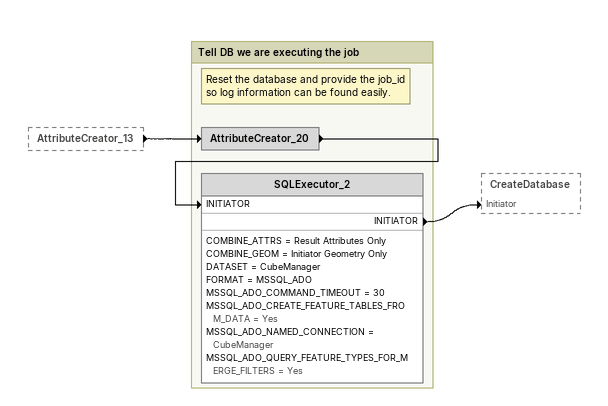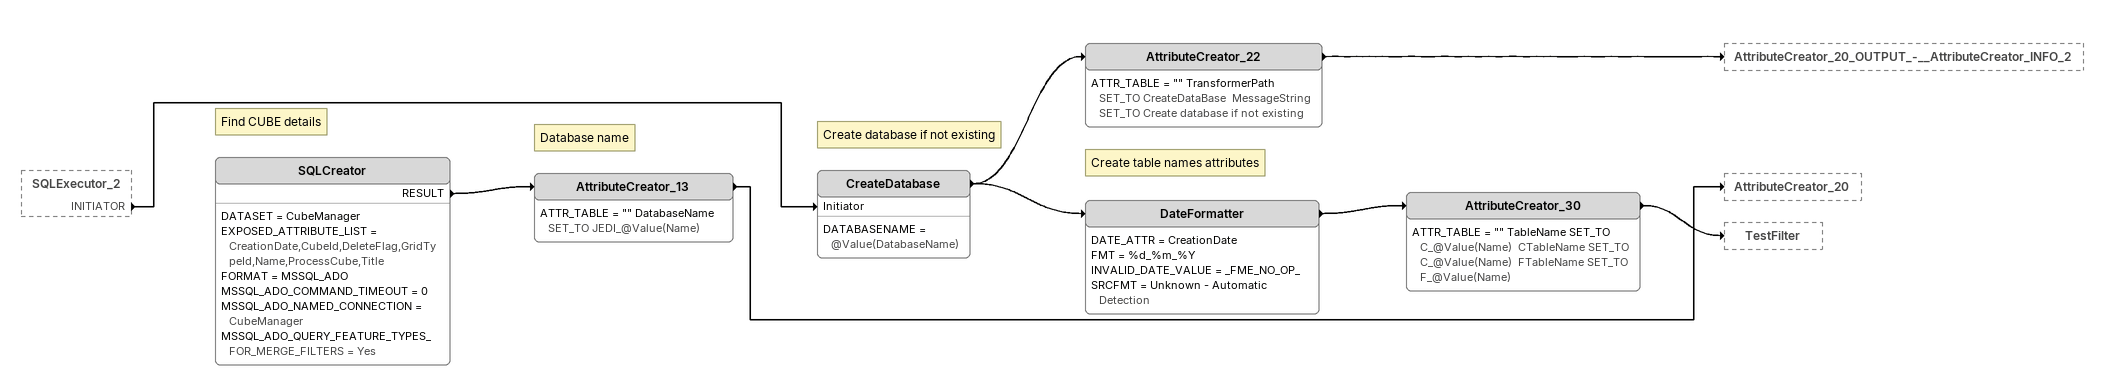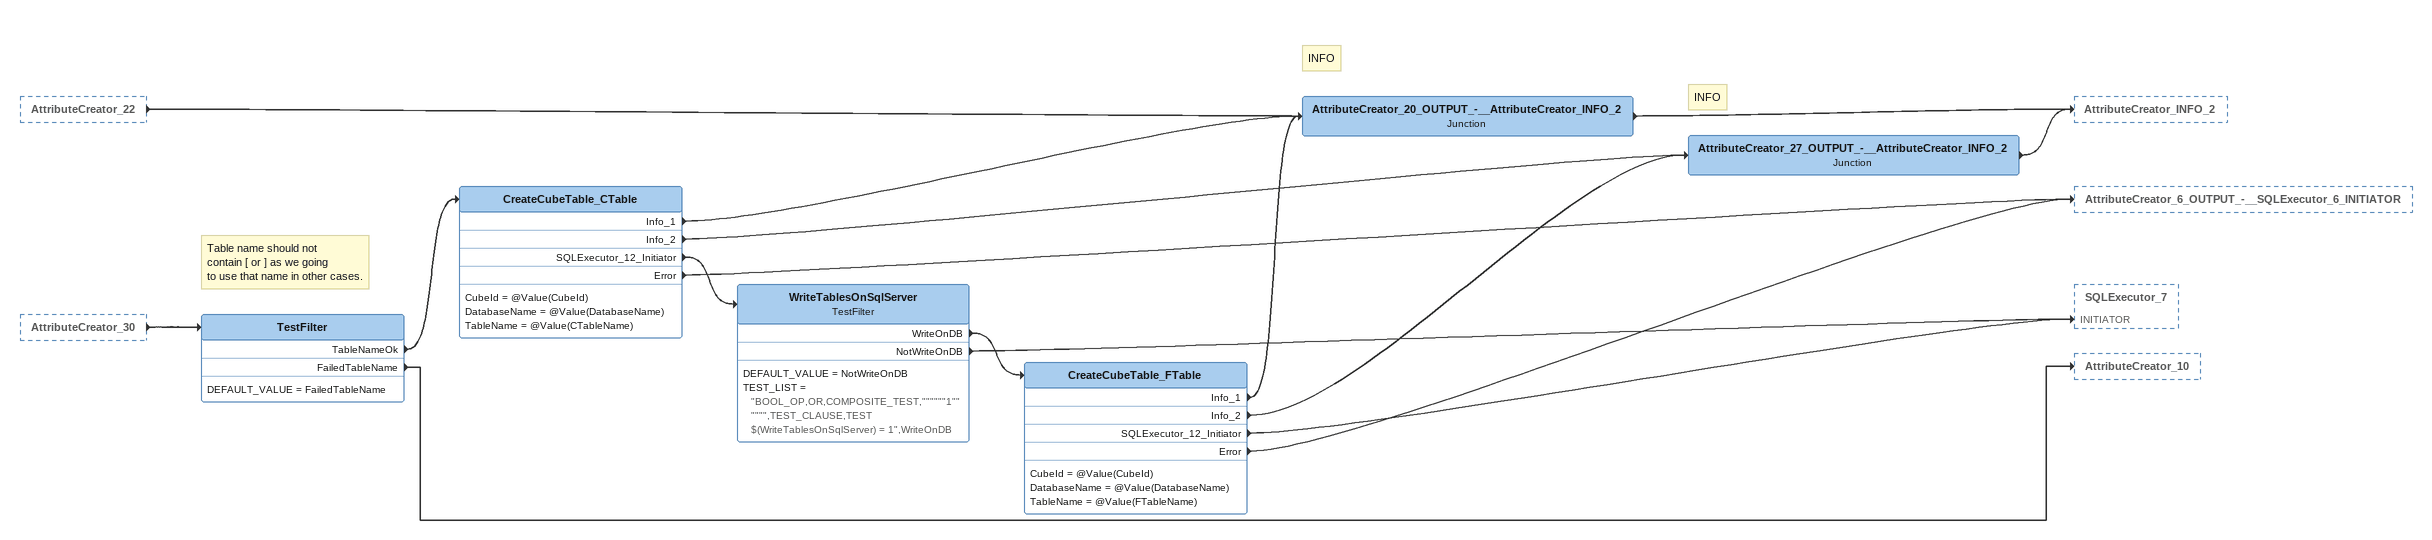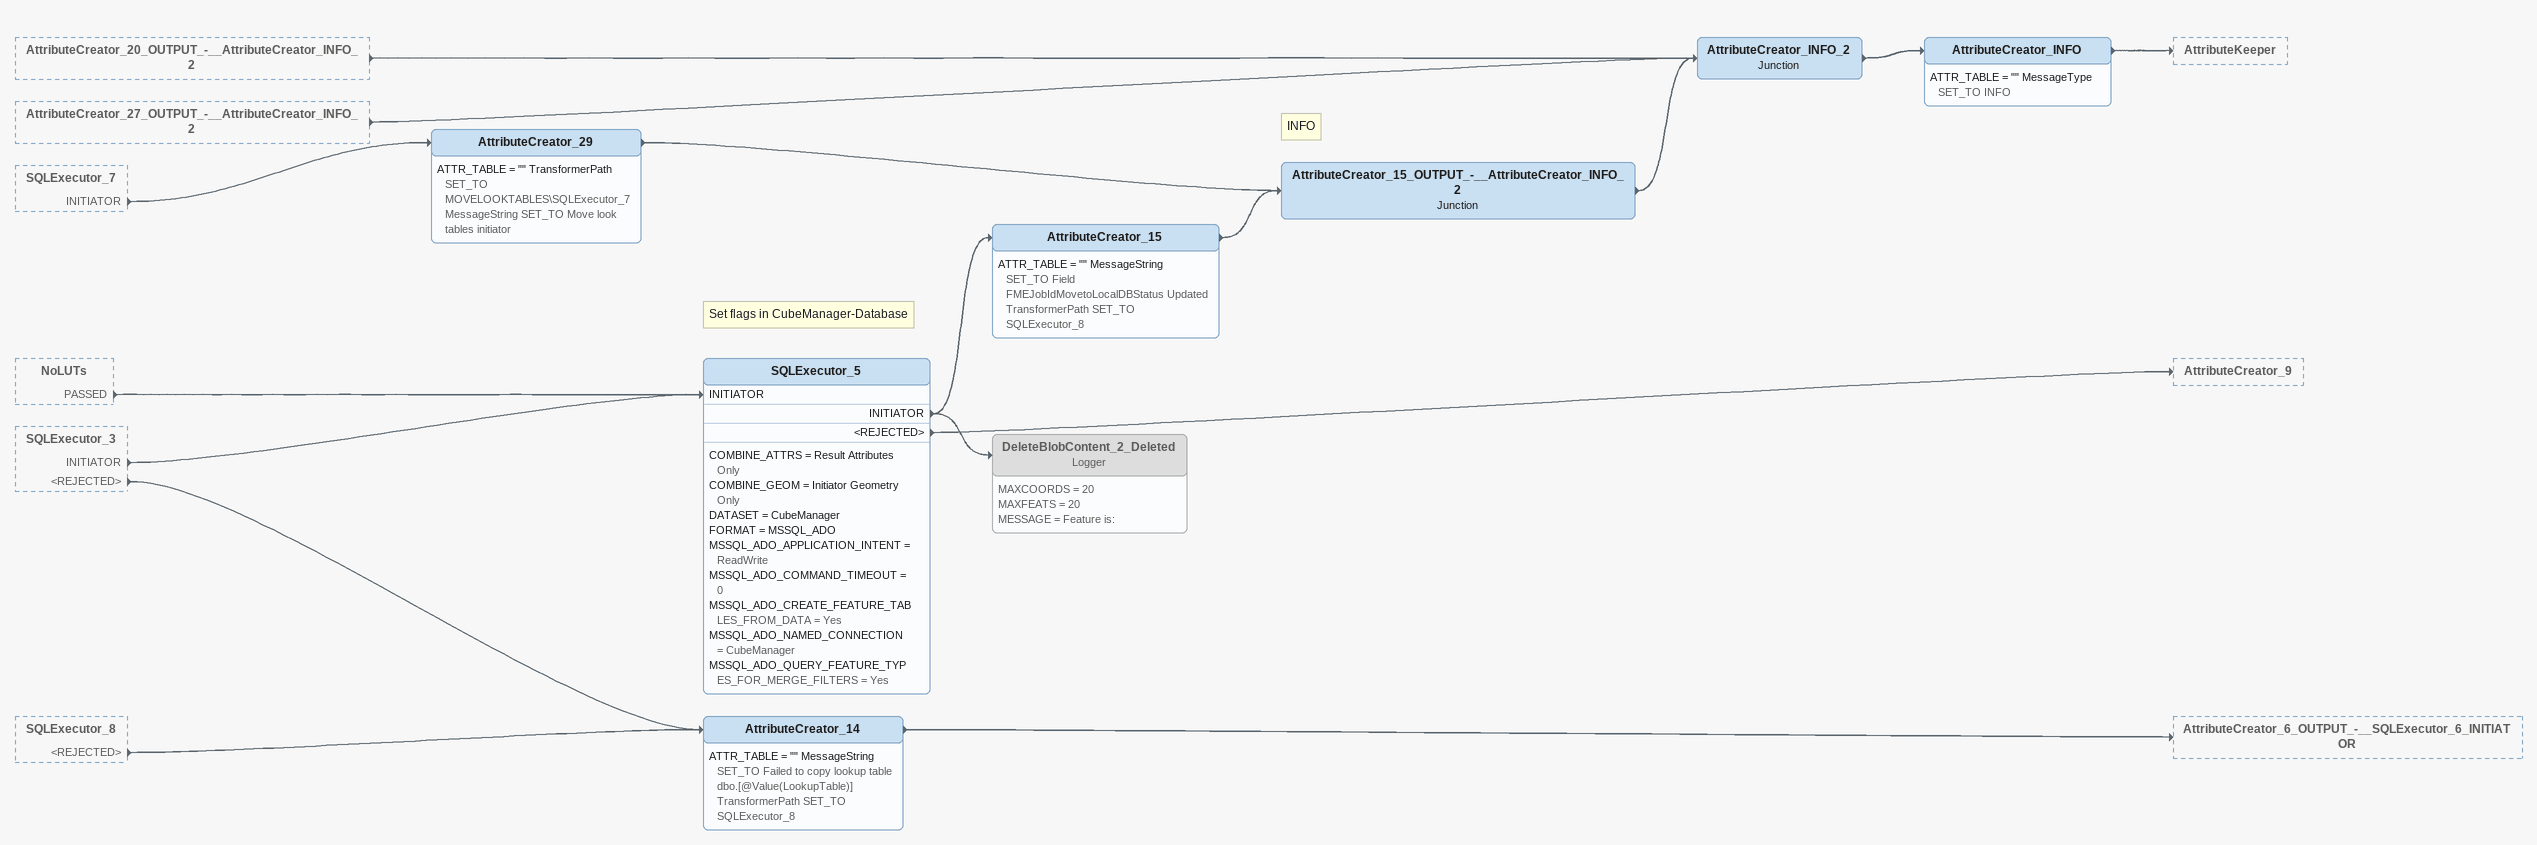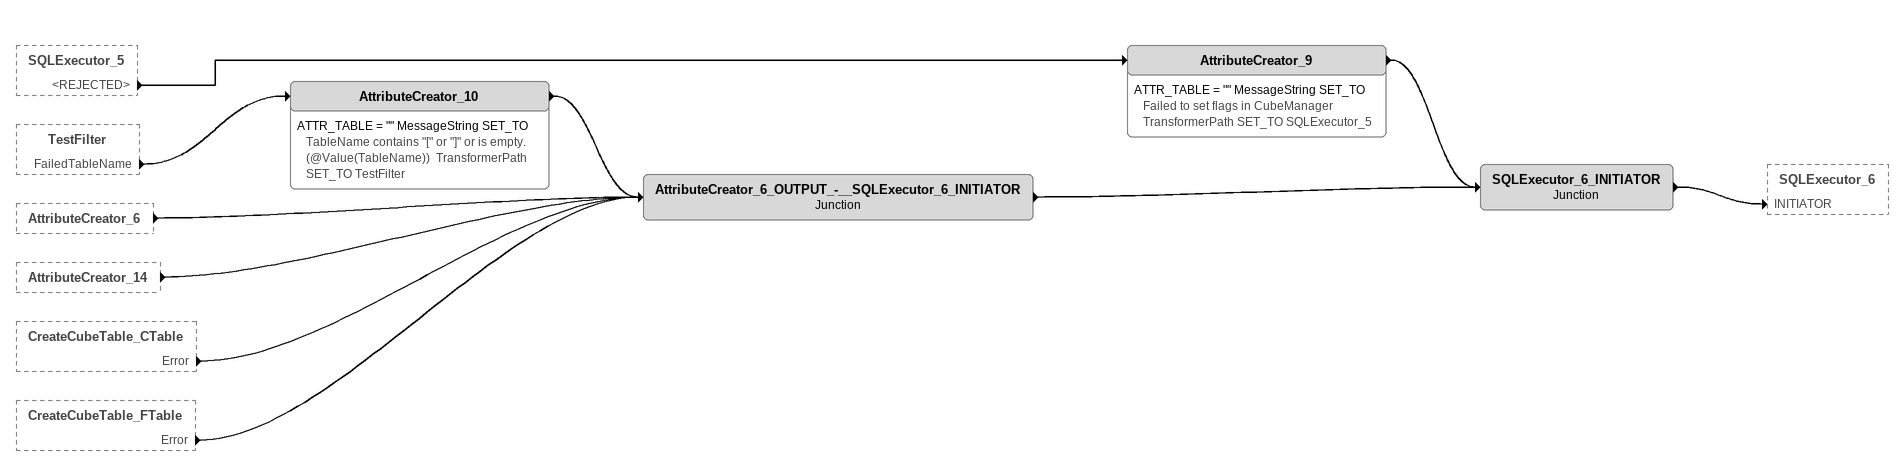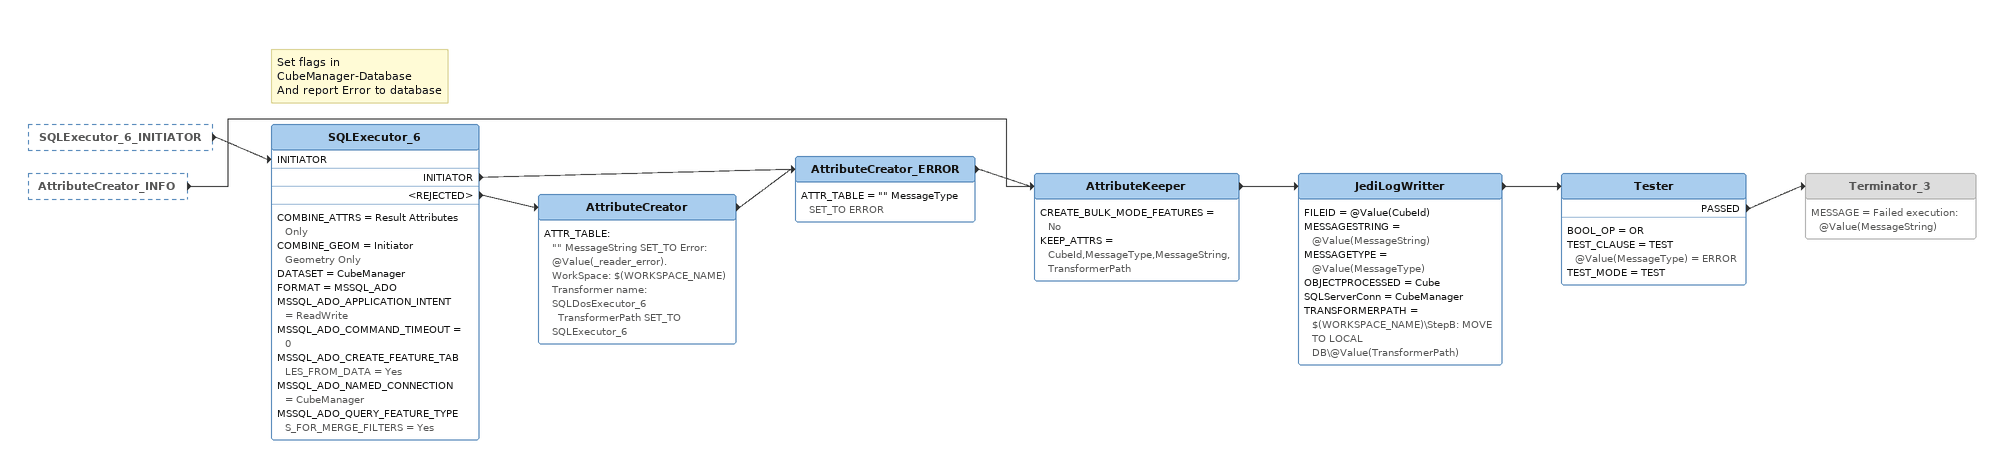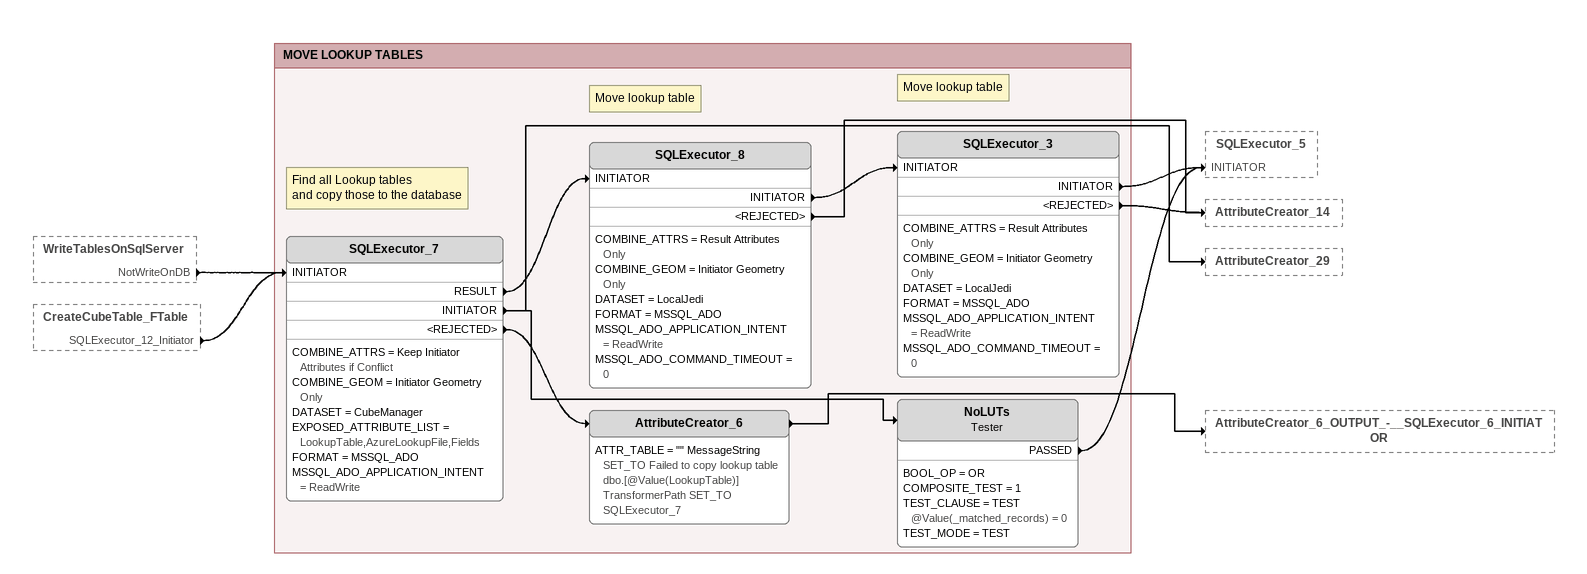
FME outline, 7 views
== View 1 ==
AttributeCreator_13 [outside]
    -> AttributeCreator_20

Bookmark: Tell DB we are executing the job
Note: Reset the database and provide the job_id so log information can be found easily.
AttributeCreator_20
    -> SQLExecutor_2 [INITIATOR]
SQLExecutor_2
    COMBINE_ATTRS = Result Attributes Only
    COMBINE_GEOM = Initiator Geometry Only
    DATASET = CubeManager
    FORMAT = MSSQL_ADO
    MSSQL_ADO_COMMAND_TIMEOUT = 30
    MSSQL_ADO_CREATE_FEATURE_TABLES_FROM_DATA = Yes
    MSSQL_ADO_NAMED_CONNECTION = CubeManager
    MSSQL_ADO_QUERY_FEATURE_TYPES_FOR_MERGE_FILTERS = Yes
    INITIATOR -> CreateDatabase [Initiator]

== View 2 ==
SQLExecutor_2 [outside]
    INITIATOR -> CreateDatabase [Initiator]
Note: Find CUBE details
SQLCreator
    DATASET = CubeManager
    EXPOSED_ATTRIBUTE_LIST = CreationDate,CubeId,DeleteFlag,GridTypeId,Name,ProcessCube,Title
    FORMAT = MSSQL_ADO
    MSSQL_ADO_COMMAND_TIMEOUT = 0
    MSSQL_ADO_NAMED_CONNECTION = CubeManager
    MSSQL_ADO_QUERY_FEATURE_TYPES_FOR_MERGE_FILTERS = Yes
    RESULT -> AttributeCreator_13
Note: Database name
AttributeCreator_13
    ATTR_TABLE = "" DatabaseName SET_TO JEDI_@Value(Name)
    -> AttributeCreator_20
Note: Create database if not existing
CreateDatabase
    DATABASENAME = @Value(DatabaseName)
    -> AttributeCreator_22
    -> DateFormatter
AttributeCreator_22
    ATTR_TABLE = "" TransformerPath SET_TO CreateDataBase  MessageString SET_TO Create database if not existing
    -> AttributeCreator_20_OUTPUT_-__AttributeCreator_INFO_2
DateFormatter
    DATE_ATTR = CreationDate
    FMT = %d_%m_%Y
    INVALID_DATE_VALUE = _FME_NO_OP_
    SRCFMT = Unknown - Automatic Detection
    -> AttributeCreator_30
Note: Create table names attributes
AttributeCreator_30
    ATTR_TABLE = "" TableName SET_TO C_@Value(Name)  CTableName SET_TO C_@Value(Name)  FTableName SET_TO F_@Value(Name)
    -> TestFilter

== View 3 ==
AttributeCreator_22 [outside]
    -> AttributeCreator_20_OUTPUT_-__AttributeCreator_INFO_2
AttributeCreator_30 [outside]
    -> TestFilter
Note: Table name should not / contain [ or ] as we going / to use that name in other cases.
TestFilter
    DEFAULT_VALUE = FailedTableName
    TableNameOk -> CreateCubeTable_CTable
    FailedTableName -> AttributeCreator_10
CreateCubeTable_CTable
    CubeId = @Value(CubeId)
    DatabaseName = @Value(DatabaseName)
    TableName = @Value(CTableName)
    Info_1 -> AttributeCreator_20_OUTPUT_-__AttributeCreator_INFO_2
    Info_2 -> AttributeCreator_27_OUTPUT_-__AttributeCreator_INFO_2
    SQLExecutor_12_Initiator -> WriteTablesOnSqlServer
    Error -> AttributeCreator_6_OUTPUT_-__SQLExecutor_6_INITIATOR
WriteTablesOnSqlServer: TestFilter
    DEFAULT_VALUE = NotWriteOnDB
    TEST_LIST = "BOOL_OP,OR,COMPOSITE_TEST,""""""1"""""",TEST_CLAUSE,TEST $(WriteTablesOnSqlServer) = 1",WriteOnDB
    WriteOnDB -> CreateCubeTable_FTable
    NotWriteOnDB -> SQLExecutor_7 [INITIATOR]
CreateCubeTable_FTable
    CubeId = @Value(CubeId)
    DatabaseName = @Value(DatabaseName)
    TableName = @Value(FTableName)
    Info_1 -> AttributeCreator_20_OUTPUT_-__AttributeCreator_INFO_2
    Info_2 -> AttributeCreator_27_OUTPUT_-__AttributeCreator_INFO_2
    SQLExecutor_12_Initiator -> SQLExecutor_7 [INITIATOR]
    Error -> AttributeCreator_6_OUTPUT_-__SQLExecutor_6_INITIATOR
Note: INFO
AttributeCreator_20_OUTPUT_-__AttributeCreator_INFO_2: Junction
    -> AttributeCreator_INFO_2
Note: INFO
AttributeCreator_27_OUTPUT_-__AttributeCreator_INFO_2: Junction
    -> AttributeCreator_INFO_2

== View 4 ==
AttributeCreator_20_OUTPUT_-__AttributeCreator_INFO_2 [outside]
    -> AttributeCreator_INFO_2
AttributeCreator_27_OUTPUT_-__AttributeCreator_INFO_2 [outside]
    -> AttributeCreator_INFO_2
SQLExecutor_7 [outside]
    INITIATOR -> AttributeCreator_29
NoLUTs [outside]
    PASSED -> SQLExecutor_5 [INITIATOR]
SQLExecutor_3 [outside]
    INITIATOR -> SQLExecutor_5 [INITIATOR]
    <REJECTED> -> AttributeCreator_14
SQLExecutor_8 [outside]
    <REJECTED> -> AttributeCreator_14
AttributeCreator_29
    ATTR_TABLE = "" TransformerPath SET_TO MOVELOOKTABLES\SQLExecutor_7  MessageString SET_TO Move look tables initiator
    -> AttributeCreator_15_OUTPUT_-__AttributeCreator_INFO_2
AttributeCreator_14
    ATTR_TABLE = "" MessageString SET_TO Failed to copy lookup table dbo.[@Value(LookupTable)]  TransformerPath SET_TO SQLExecutor_8
    -> AttributeCreator_6_OUTPUT_-__SQLExecutor_6_INITIATOR
Note: Set flags in CubeManager-Database
SQLExecutor_5
    COMBINE_ATTRS = Result Attributes Only
    COMBINE_GEOM = Initiator Geometry Only
    DATASET = CubeManager
    FORMAT = MSSQL_ADO
    MSSQL_ADO_APPLICATION_INTENT = ReadWrite
    MSSQL_ADO_COMMAND_TIMEOUT = 0
    MSSQL_ADO_CREATE_FEATURE_TABLES_FROM_DATA = Yes
    MSSQL_ADO_NAMED_CONNECTION = CubeManager
    MSSQL_ADO_QUERY_FEATURE_TYPES_FOR_MERGE_FILTERS = Yes
    INITIATOR -> DeleteBlobContent_2_Deleted
    INITIATOR -> AttributeCreator_15
    <REJECTED> -> AttributeCreator_9
AttributeCreator_15
    ATTR_TABLE = "" MessageString SET_TO Field FMEJobIdMovetoLocalDBStatus Updated  TransformerPath SET_TO SQLExecutor_8
    -> AttributeCreator_15_OUTPUT_-__AttributeCreator_INFO_2
Note: INFO
AttributeCreator_15_OUTPUT_-__AttributeCreator_INFO_2: Junction
    -> AttributeCreator_INFO_2
AttributeCreator_INFO_2: Junction
    -> AttributeCreator_INFO
AttributeCreator_INFO
    ATTR_TABLE = "" MessageType SET_TO INFO
    -> AttributeKeeper
DeleteBlobContent_2_Deleted: Logger [off]
    MAXCOORDS = 20
    MAXFEATS = 20
    MESSAGE = Feature is:

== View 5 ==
SQLExecutor_5 [outside]
    <REJECTED> -> AttributeCreator_9
TestFilter [outside]
    FailedTableName -> AttributeCreator_10
AttributeCreator_6 [outside]
    -> AttributeCreator_6_OUTPUT_-__SQLExecutor_6_INITIATOR
AttributeCreator_14 [outside]
    -> AttributeCreator_6_OUTPUT_-__SQLExecutor_6_INITIATOR
CreateCubeTable_CTable [outside]
    Error -> AttributeCreator_6_OUTPUT_-__SQLExecutor_6_INITIATOR
CreateCubeTable_FTable [outside]
    Error -> AttributeCreator_6_OUTPUT_-__SQLExecutor_6_INITIATOR
AttributeCreator_9
    ATTR_TABLE = "" MessageString SET_TO Failed to set flags in CubeManager  TransformerPath SET_TO SQLExecutor_5
    -> SQLExecutor_6_INITIATOR
AttributeCreator_10
    ATTR_TABLE = "" MessageString SET_TO TableName contains "[" or "]" or is empty. (@Value(TableName))  TransformerPath SET_TO TestFilter
    -> AttributeCreator_6_OUTPUT_-__SQLExecutor_6_INITIATOR
AttributeCreator_6_OUTPUT_-__SQLExecutor_6_INITIATOR: Junction
    -> SQLExecutor_6_INITIATOR
SQLExecutor_6_INITIATOR: Junction
    -> SQLExecutor_6 [INITIATOR]

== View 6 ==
SQLExecutor_6_INITIATOR [outside]
    -> SQLExecutor_6 [INITIATOR]
AttributeCreator_INFO [outside]
    -> AttributeKeeper
Note: Set flags in CubeManager-Database / And report Error to database
SQLExecutor_6
    COMBINE_ATTRS = Result Attributes Only
    COMBINE_GEOM = Initiator Geometry Only
    DATASET = CubeManager
    FORMAT = MSSQL_ADO
    MSSQL_ADO_APPLICATION_INTENT = ReadWrite
    MSSQL_ADO_COMMAND_TIMEOUT = 0
    MSSQL_ADO_CREATE_FEATURE_TABLES_FROM_DATA = Yes
    MSSQL_ADO_NAMED_CONNECTION = CubeManager
    MSSQL_ADO_QUERY_FEATURE_TYPES_FOR_MERGE_FILTERS = Yes
    INITIATOR -> AttributeCreator_ERROR
    <REJECTED> -> AttributeCreator
AttributeCreator
    ATTR_TABLE:
      "" MessageString SET_TO Error: @Value(_reader_error).
      WorkSpace: $(WORKSPACE_NAME)
      Transformer name:  SQLDosExecutor_6
        TransformerPath SET_TO SQLExecutor_6
    -> AttributeCreator_ERROR
AttributeCreator_ERROR
    ATTR_TABLE = "" MessageType SET_TO ERROR
    -> AttributeKeeper
AttributeKeeper
    CREATE_BULK_MODE_FEATURES = No
    KEEP_ATTRS = CubeId,MessageType,MessageString,TransformerPath
    -> JediLogWritter
JediLogWritter
    FILEID = @Value(CubeId)
    MESSAGESTRING = @Value(MessageString)
    MESSAGETYPE = @Value(MessageType)
    OBJECTPROCESSED = Cube
    SQLServerConn = CubeManager
    TRANSFORMERPATH = $(WORKSPACE_NAME)\StepB: MOVE TO LOCAL DB\@Value(TransformerPath)
    -> Tester
Tester
    BOOL_OP = OR
    TEST_CLAUSE = TEST @Value(MessageType) = ERROR
    TEST_MODE = TEST
    PASSED -> Terminator_3
Terminator_3 [off]
    MESSAGE = Failed execution: @Value(MessageString)

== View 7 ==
WriteTablesOnSqlServer [outside]
    NotWriteOnDB -> SQLExecutor_7 [INITIATOR]
CreateCubeTable_FTable [outside]
    SQLExecutor_12_Initiator -> SQLExecutor_7 [INITIATOR]

Bookmark: MOVE LOOKUP TABLES
Note: Find all Lookup tables / and copy those to the database
SQLExecutor_7
    COMBINE_ATTRS = Keep Initiator Attributes if Conflict
    COMBINE_GEOM = Initiator Geometry Only
    DATASET = CubeManager
    EXPOSED_ATTRIBUTE_LIST = LookupTable,AzureLookupFile,Fields
    FORMAT = MSSQL_ADO
    MSSQL_ADO_APPLICATION_INTENT = ReadWrite
    RESULT -> SQLExecutor_8 [INITIATOR]
    INITIATOR -> AttributeCreator_29
    INITIATOR -> NoLUTs
    <REJECTED> -> AttributeCreator_6
Note: Move lookup table
SQLExecutor_8
    COMBINE_ATTRS = Result Attributes Only
    COMBINE_GEOM = Initiator Geometry Only
    DATASET = LocalJedi
    FORMAT = MSSQL_ADO
    MSSQL_ADO_APPLICATION_INTENT = ReadWrite
    MSSQL_ADO_COMMAND_TIMEOUT = 0
    INITIATOR -> SQLExecutor_3 [INITIATOR]
    <REJECTED> -> AttributeCreator_14
Note: Move lookup table
SQLExecutor_3
    COMBINE_ATTRS = Result Attributes Only
    COMBINE_GEOM = Initiator Geometry Only
    DATASET = LocalJedi
    FORMAT = MSSQL_ADO
    MSSQL_ADO_APPLICATION_INTENT = ReadWrite
    MSSQL_ADO_COMMAND_TIMEOUT = 0
    INITIATOR -> SQLExecutor_5 [INITIATOR]
    <REJECTED> -> AttributeCreator_14
NoLUTs: Tester
    BOOL_OP = OR
    COMPOSITE_TEST = 1
    TEST_CLAUSE = TEST @Value(_matched_records) = 0
    TEST_MODE = TEST
    PASSED -> SQLExecutor_5 [INITIATOR]
AttributeCreator_6
    ATTR_TABLE = "" MessageString SET_TO Failed to copy lookup table dbo.[@Value(LookupTable)]  TransformerPath SET_TO SQLExecutor_7
    -> AttributeCreator_6_OUTPUT_-__SQLExecutor_6_INITIATOR
